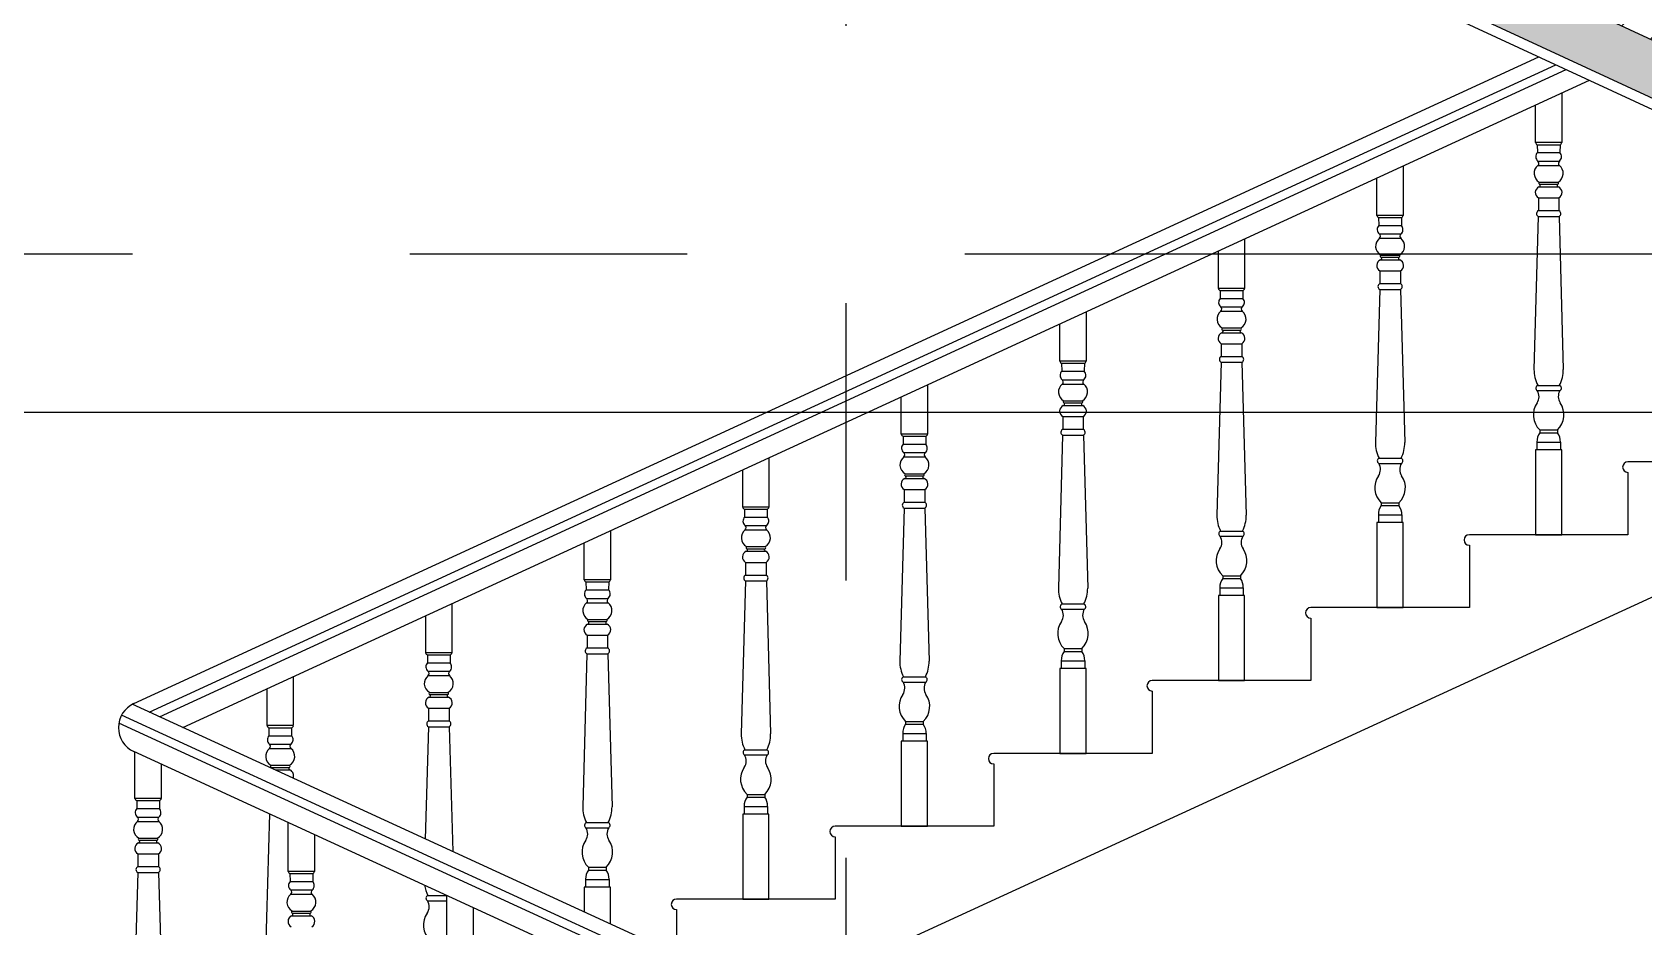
# Model space of a CAD drawing. Header units: inches. Extents: x 452443 to 881249, y 975131 to 1198310.
# Drawn here: x 748821 to 751871, y 1042836 to 1044530 of the extents above; entities that cross this region are included whole.
import ezdxf

# ---------------------------------------------------------------- set-up
doc = ezdxf.new("R2010")
doc.units = ezdxf.units.IN
doc.header["$LTSCALE"] = 3.5
doc.header["$MEASUREMENT"] = 0
doc.linetypes.add('CENTER', pattern=[2, 1.25, -0.25, 0.25, -0.25])
for name, color, linetype in [('cot', 1, 'Continuous'), ('hatch', 4, 'Continuous'), ('NCUAMANH', 32, 'Continuous'), ('Net thay', 140, 'Continuous'), ('Netcat', 5, 'Continuous'), ('Netthay_126', 126, 'Continuous'), ('NOI THAT', 42, 'Continuous'), ('Truc', 252, 'Continuous')]:
    doc.layers.add(name, color=color, linetype=linetype)

msp = doc.modelspace()

# ---------------------------------------------------------------- hatches: boundary and pattern name
at = {"layer": 'cot'}
h = msp.add_hatch(color=256, dxfattribs=at)
h.dxf.hatch_style = 1
h.paths.add_polyline_path([(749160.5, 1049959.4), (747660.5, 1049959.4), (747660.5, 1049859.4), (748833.7, 1049859.4), (752760.5, 1047595), (752760.5, 1047710.4), (749160.5, 1049786.4)])
h.paths.add_polyline_path([(749160.5, 1045916.4), (748253.9, 1045916.4), (748253.9, 1045816.4), (748840.6, 1045816.4), (752760.5, 1044000.2), (752760.5, 1044110.4), (749160.5, 1045778.4)])
h.paths.add_polyline_path([(748253.9, 1045916.4), (747660.5, 1045916.4), (747660.5, 1045816.4), (748253.9, 1045816.4)])
h.paths.add_polyline_path([(749160.5, 1042316.4), (748513.6, 1042316.4), (748513.6, 1042216.4), (748840.6, 1042216.4), (752760.5, 1040400.2), (752760.5, 1040401.8), (752760.5, 1040510.4), (749160.5, 1042178.4)])
h.paths.add_polyline_path([(748513.6, 1042316.4), (747660.5, 1042316.4), (747660.5, 1042216.4), (748513.6, 1042216.4)])
h.paths.add_polyline_path([(749160.5, 1038512.4), (748253.9, 1038512.4), (748253.9, 1038412.4), (748836.3, 1038412.4), (752541.5, 1036510.4), (752760.5, 1036510.4), (749160.5, 1038358.4)])
at = {"layer": 'hatch'}
h = msp.add_hatch(dxfattribs=at)
h.set_pattern_fill('ANSI31', color=256, scale=450)
h.set_pattern_definition([(45, (746385.69, 1044110.4), (-39.77476, 39.77476), [])])
h.paths.add_polyline_path([(749460.5, 1045778.4), (749160.5, 1045778.4), (749460.5, 1045639.4)])
h.paths.add_polyline_path([(749760.5, 1045640.4), (749460.5, 1045640.4), (749460.5, 1045639.4), (752760.5, 1044110.4), (752760.5, 1044260.4), (752460.5, 1044260.4), (752460.5, 1044398.4), (752160.5, 1044398.4), (752160.5, 1044536.4), (751860.5, 1044536.4), (751860.5, 1044674.4), (751560.5, 1044674.4), (751560.5, 1044812.4), (751260.5, 1044812.4), (751260.5, 1044950.4), (750960.5, 1044950.4), (750960.5, 1045088.4), (750660.5, 1045088.4), (750660.5, 1045226.4), (750360.5, 1045226.4), (750360.5, 1045364.4), (750060.5, 1045364.4), (750060.5, 1045502.4), (749760.5, 1045502.4)])

# ---------------------------------------------------------------- linework, layer by layer
for p, q in [((749042.8, 1043242.4), (751704.4, 1044468.3)), ((749061.9, 1043233.6), (751723.5, 1044459.5)), ((752942.3, 1041401.3), (748985.1, 1043221.6)), ((752944.3, 1041418), (748990.4, 1043236.8))]:
    msp.add_line(p, q, dxfattribs=at)
at = {"layer": 'NCUAMANH'}
for p, q in [((751668.9, 1044316.9), (751669.2, 1044301.8)), ((751668.9, 1044316.9), (751712.1, 1044316.9)), ((751712.1, 1044316.9), (751711.9, 1044301.8)), ((751669.2, 1044301.8), (751711.9, 1044301.8)), ((751670, 1044285.8), (751711.1, 1044285.8)), ((751670.3, 1044277.6), (751710.8, 1044277.6)), ((751672.1, 1044236.9), (751708.9, 1044236.9)), ((751672.7, 1044245.8), (751708.3, 1044245.8)), ((751673.3, 1044241.8), (751707.7, 1044241.8)), ((751671.1, 1044216), (751710, 1044216)), ((751671.1, 1044216), (751671.1, 1044192)), ((751671.1, 1044192), (751710, 1044192)), ((751710, 1044216), (751710, 1044192)), ((751368.9, 1044178.9), (751369.2, 1044163.8)), ((751368.9, 1044178.9), (751412.1, 1044178.9)), ((751369.2, 1044163.8), (751411.9, 1044163.8)), ((751412.1, 1044178.9), (751411.9, 1044163.8)), ((751670.8, 1044180.9), (751662.8, 1043891.2)), ((751670.8, 1044180.9), (751710.3, 1044180.9)), ((751710.3, 1044180.9), (751718.3, 1043891.2)), ((751370, 1044147.8), (751411.1, 1044147.8)), ((751370.3, 1044139.6), (751410.8, 1044139.6)), ((751372.1, 1044098.9), (751408.9, 1044098.9)), ((751372.7, 1044107.8), (751408.3, 1044107.8)), ((751373.3, 1044103.8), (751407.7, 1044103.8)), ((751371.1, 1044078), (751410, 1044078)), ((751371.1, 1044078), (751371.1, 1044054)), ((751410, 1044078), (751410, 1044054)), ((751068.9, 1044040.9), (751069.2, 1044025.8)), ((751068.9, 1044040.9), (751112.1, 1044040.9)), ((751112.1, 1044040.9), (751111.9, 1044025.8)), ((751370.8, 1044042.9), (751362.8, 1043753.2)), ((751370.8, 1044042.9), (751410.3, 1044042.9)), ((751371.1, 1044054), (751410, 1044054)), ((751410.3, 1044042.9), (751418.3, 1043753.2)), ((751069.2, 1044025.8), (751111.9, 1044025.8)), ((751070, 1044009.8), (751111.1, 1044009.8)), ((751070.3, 1044001.6), (751110.8, 1044001.6)), ((751072.1, 1043960.9), (751108.9, 1043960.9)), ((751072.7, 1043969.8), (751108.3, 1043969.8)), ((751073.3, 1043965.8), (751107.7, 1043965.8)), ((751071.1, 1043940), (751110, 1043940)), ((751071.1, 1043940), (751071.1, 1043916)), ((751071.1, 1043916), (751110, 1043916)), ((751110, 1043940), (751110, 1043916)), ((750768.9, 1043902.9), (750769.2, 1043887.8)), ((750768.9, 1043902.9), (750812.1, 1043902.9)), ((750769.2, 1043887.8), (750811.9, 1043887.8)), ((750812.1, 1043902.9), (750811.9, 1043887.8)), ((751070.8, 1043904.9), (751062.8, 1043615.2)), ((751070.8, 1043904.9), (751110.3, 1043904.9)), ((751110.3, 1043904.9), (751118.3, 1043615.2)), ((750770, 1043871.8), (750811.1, 1043871.8)), ((750770.3, 1043863.6), (750810.8, 1043863.6)), ((751669.8, 1043861.2), (751711.3, 1043861.2)), ((750772.1, 1043822.9), (750808.9, 1043822.9)), ((750772.7, 1043831.8), (750808.3, 1043831.8)), ((750773.3, 1043827.8), (750807.7, 1043827.8)), ((751669, 1043851.4), (751712, 1043851.4)), ((750771.1, 1043802), (750810, 1043802)), ((750771.1, 1043802), (750771.1, 1043778)), ((750810, 1043802), (750810, 1043778)), ((750468.9, 1043764.9), (750469.2, 1043749.8)), ((750468.9, 1043764.9), (750512.1, 1043764.9)), ((750512.1, 1043764.9), (750511.9, 1043749.8)), ((750770.8, 1043766.9), (750762.8, 1043477.2)), ((750770.8, 1043766.9), (750810.3, 1043766.9)), ((750771.1, 1043778), (750810, 1043778)), ((750810.3, 1043766.9), (750818.3, 1043477.2)), ((751673.8, 1043776.7), (751673.8, 1043771.5)), ((751673.8, 1043776.7), (751707.2, 1043776.7)), ((751673.8, 1043771.5), (751707.2, 1043771.5)), ((751707.2, 1043776.7), (751707.2, 1043771.5)), ((750469.2, 1043749.8), (750511.9, 1043749.8)), ((750470, 1043733.8), (750511.1, 1043733.8)), ((751668.4, 1043753.8), (751668.4, 1043739.3)), ((751668.4, 1043753.8), (751712.7, 1043753.8)), ((751712.7, 1043753.8), (751712.7, 1043739.3)), ((750470.3, 1043725.6), (750510.8, 1043725.6)), ((751369, 1043713.4), (751412, 1043713.4)), ((751369.8, 1043723.2), (751411.3, 1043723.2)), ((750472.1, 1043684.9), (750508.9, 1043684.9)), ((750472.7, 1043693.8), (750508.3, 1043693.8)), ((750473.3, 1043689.8), (750507.7, 1043689.8)), ((750471.1, 1043664), (750510, 1043664)), ((750471.1, 1043664), (750471.1, 1043640)), ((750471.1, 1043640), (750510, 1043640)), ((750510, 1043664), (750510, 1043640)), ((750168.9, 1043626.9), (750169.2, 1043611.8)), ((750168.9, 1043626.9), (750212.1, 1043626.9)), ((750169.2, 1043611.8), (750211.9, 1043611.8)), ((750212.1, 1043626.9), (750211.9, 1043611.8)), ((750470.8, 1043628.9), (750462.8, 1043339.2)), ((750470.8, 1043628.9), (750510.3, 1043628.9)), ((750510.3, 1043628.9), (750518.3, 1043339.2)), ((751368.4, 1043615.8), (751368.4, 1043601.3)), ((751368.4, 1043615.8), (751412.7, 1043615.8)), ((751373.8, 1043638.7), (751373.8, 1043633.5)), ((751373.8, 1043638.7), (751407.2, 1043638.7)), ((751373.8, 1043633.5), (751407.2, 1043633.5)), ((751407.2, 1043638.7), (751407.2, 1043633.5)), ((751412.7, 1043615.8), (751412.7, 1043601.3)), ((750170, 1043595.8), (750211.1, 1043595.8)), ((750170.3, 1043587.6), (750210.8, 1043587.6)), ((751069.8, 1043585.2), (751111.3, 1043585.2)), ((750172.7, 1043555.8), (750208.3, 1043555.8)), ((750173.3, 1043551.8), (750207.7, 1043551.8)), ((751069, 1043575.4), (751112, 1043575.4)), ((750171.1, 1043526), (750210, 1043526)), ((750171.1, 1043526), (750171.1, 1043502)), ((750172.1, 1043546.9), (750208.9, 1043546.9)), ((750210, 1043526), (750210, 1043502)), ((749868.9, 1043488.9), (749869.2, 1043473.8)), ((749868.9, 1043488.9), (749912.1, 1043488.9)), ((749912.1, 1043488.9), (749911.9, 1043473.8)), ((750170.8, 1043490.9), (750162.8, 1043201.2)), ((750170.8, 1043490.9), (750210.3, 1043490.9)), ((750171.1, 1043502), (750210, 1043502)), ((750210.3, 1043490.9), (750218.3, 1043201.2)), ((751073.8, 1043500.7), (751073.8, 1043495.5)), ((751073.8, 1043500.7), (751107.2, 1043500.7)), ((751073.8, 1043495.5), (751107.2, 1043495.5)), ((751107.2, 1043500.7), (751107.2, 1043495.5)), ((749869.2, 1043473.8), (749911.9, 1043473.8)), ((749870, 1043457.8), (749911.1, 1043457.8)), ((751068.4, 1043477.8), (751068.4, 1043463.3)), ((751068.4, 1043477.8), (751112.7, 1043477.8)), ((751112.7, 1043477.8), (751112.7, 1043463.3)), ((749870.3, 1043449.6), (749910.8, 1043449.6)), ((750769, 1043437.4), (750812, 1043437.4)), ((750769.8, 1043447.2), (750811.3, 1043447.2)), ((749872.1, 1043408.9), (749908.9, 1043408.9)), ((749872.7, 1043417.8), (749908.3, 1043417.8)), ((749873.3, 1043413.8), (749907.7, 1043413.8)), ((749871.1, 1043388), (749910, 1043388)), ((749871.1, 1043388), (749871.1, 1043364)), ((749910, 1043388), (749910, 1043364)), ((749568.9, 1043350.9), (749569.2, 1043335.8)), ((749568.9, 1043350.9), (749612.1, 1043350.9)), ((749569.2, 1043335.8), (749611.9, 1043335.8)), ((749612.1, 1043350.9), (749611.9, 1043335.8)), ((749870.8, 1043352.9), (749862.8, 1043063.2)), ((749870.8, 1043352.9), (749910.3, 1043352.9)), ((749871.1, 1043364), (749910, 1043364)), ((749910.3, 1043352.9), (749918.3, 1043063.2)), ((750768.4, 1043339.8), (750768.4, 1043325.3)), ((750768.4, 1043339.8), (750812.7, 1043339.8)), ((750773.8, 1043362.7), (750773.8, 1043357.5)), ((750773.8, 1043362.7), (750807.2, 1043362.7)), ((750773.8, 1043357.5), (750807.2, 1043357.5)), ((750807.2, 1043362.7), (750807.2, 1043357.5)), ((750812.7, 1043339.8), (750812.7, 1043325.3)), ((749570, 1043319.8), (749611.1, 1043319.8)), ((749570.3, 1043311.6), (749610.8, 1043311.6)), ((750469.8, 1043309.2), (750511.3, 1043309.2)), ((749572.7, 1043279.8), (749608.3, 1043279.8)), ((749573.3, 1043275.8), (749607.7, 1043275.8)), ((750469, 1043299.4), (750512, 1043299.4)), ((749571.1, 1043250), (749610, 1043250)), ((749571.1, 1043250), (749571.1, 1043226)), ((749572.1, 1043270.9), (749608.9, 1043270.9)), ((749610, 1043250), (749610, 1043226)), ((749268.9, 1043212.9), (749269.2, 1043197.8)), ((749268.9, 1043212.9), (749312.1, 1043212.9)), ((749312.1, 1043212.9), (749311.9, 1043197.8)), ((749570.8, 1043214.9), (749564.9, 1043002.2)), ((749570.8, 1043214.9), (749610.3, 1043214.9)), ((749571.1, 1043226), (749610, 1043226)), ((749610.3, 1043214.9), (749616.8, 1042978.4)), ((750473.8, 1043224.7), (750473.8, 1043219.5)), ((750473.8, 1043224.7), (750507.2, 1043224.7)), ((750473.8, 1043219.5), (750507.2, 1043219.5)), ((750507.2, 1043224.7), (750507.2, 1043219.5)), ((749269.2, 1043197.8), (749311.9, 1043197.8)), ((749270, 1043181.8), (749311.1, 1043181.8)), ((750468.4, 1043201.8), (750468.4, 1043187.3)), ((750468.4, 1043201.8), (750512.7, 1043201.8)), ((750512.7, 1043201.8), (750512.7, 1043187.3)), ((749270.3, 1043173.6), (749310.8, 1043173.6)), ((750169, 1043161.4), (750212, 1043161.4)), ((750169.8, 1043171.2), (750211.3, 1043171.2)), ((749272.7, 1043141.8), (749308.3, 1043141.8)), ((749273.3, 1043137.8), (749307.7, 1043137.8)), ((749280.8, 1043132.9), (749308.9, 1043132.9)), ((749018.9, 1043074.9), (749019.2, 1043059.8)), ((749018.9, 1043074.9), (749062.1, 1043074.9)), ((749019.2, 1043059.8), (749061.9, 1043059.8)), ((749062.1, 1043074.9), (749061.9, 1043059.8)), ((750168.4, 1043063.8), (750168.4, 1043049.3)), ((750168.4, 1043063.8), (750212.7, 1043063.8)), ((750173.8, 1043086.7), (750173.8, 1043081.5)), ((750173.8, 1043086.7), (750207.2, 1043086.7)), ((750173.8, 1043081.5), (750207.2, 1043081.5)), ((750207.2, 1043086.7), (750207.2, 1043081.5)), ((750212.7, 1043063.8), (750212.7, 1043049.3)), ((749020, 1043043.8), (749061.1, 1043043.8)), ((749020.3, 1043035.6), (749060.8, 1043035.6)), ((749270, 1043049.8), (749262.8, 1042787.2)), ((749869.8, 1043033.2), (749911.3, 1043033.2)), ((749022.7, 1043003.8), (749058.3, 1043003.8)), ((749023.3, 1042999.8), (749057.7, 1042999.8)), ((749869, 1043023.4), (749912, 1043023.4)), ((749021.1, 1042974), (749060, 1042974)), ((749021.1, 1042974), (749021.1, 1042950)), ((749022.1, 1042994.9), (749058.9, 1042994.9)), ((749060, 1042974), (749060, 1042950)), ((749020.8, 1042938.9), (749012.8, 1042649.2)), ((749020.8, 1042938.9), (749060.3, 1042938.9)), ((749021.1, 1042950), (749060, 1042950)), ((749060.3, 1042938.9), (749068.3, 1042649.2)), ((749873.8, 1042948.7), (749873.8, 1042943.5)), ((749873.8, 1042948.7), (749907.2, 1042948.7)), ((749873.8, 1042943.5), (749907.2, 1042943.5)), ((749907.2, 1042948.7), (749907.2, 1042943.5)), ((749308.9, 1042936.9), (749309.2, 1042921.8)), ((749308.9, 1042936.9), (749352.1, 1042936.9)), ((749309.2, 1042921.8), (749351.9, 1042921.8)), ((749352.1, 1042936.9), (749351.9, 1042921.8)), ((749868.4, 1042925.8), (749868.4, 1042911.3)), ((749868.4, 1042925.8), (749912.7, 1042925.8)), ((749912.7, 1042925.8), (749912.7, 1042911.3)), ((749310, 1042905.8), (749351.1, 1042905.8)), ((749310.3, 1042897.6), (749350.8, 1042897.6)), ((749569, 1042885.4), (749605.7, 1042885.4)), ((749569.8, 1042895.2), (749606.2, 1042895.2)), ((749312.1, 1042856.9), (749348.9, 1042856.9)), ((749312.7, 1042865.8), (749348.3, 1042865.8)), ((749313.3, 1042861.8), (749347.7, 1042861.8))]:
    msp.add_line(p, q, dxfattribs=at)
for points in [[(751715.3, 1044415), (751715.3, 1044320.8), (751665.7, 1044320.8), (751665.7, 1044392.1)], [(751415.3, 1044276.8), (751415.3, 1044182.8), (751365.7, 1044182.8), (751365.7, 1044254)], [(751115.3, 1044138.6), (751115.3, 1044044.8), (751065.7, 1044044.8), (751065.7, 1044115.8)], [(750815.3, 1044000.4), (750815.3, 1043906.8), (750765.7, 1043906.8), (750765.7, 1043977.6)], [(750515.3, 1043862.3), (750515.3, 1043768.8), (750465.7, 1043768.8), (750465.7, 1043839.4)], [(750215.3, 1043724.1), (750215.3, 1043630.8), (750165.7, 1043630.8), (750165.7, 1043701.3)], [(749915.3, 1043585.9), (749915.3, 1043492.8), (749865.7, 1043492.8), (749865.7, 1043563.1)], [(749615.3, 1043447.7), (749615.3, 1043354.8), (749565.7, 1043354.8), (749565.7, 1043424.9)], [(749315.3, 1043309.6), (749315.3, 1043216.8), (749265.7, 1043216.8), (749265.7, 1043286.7)], [(749065.3, 1043144), (749065.3, 1043078.8), (749015.7, 1043078.8), (749015.7, 1043166.8)], [(749355.3, 1043010.6), (749355.3, 1042940.8), (749305.7, 1042940.8), (749305.7, 1043033.4)], [(749915.3, 1042841.1), (749915.3, 1042911.3), (749865.7, 1042911.3), (749865.7, 1042863.9)], [(749655.3, 1042872.6), (749655.3, 1042802.8), (749605.7, 1042802.8), (749605.7, 1042895.4)]]:
    msp.add_lwpolyline(points, dxfattribs=at)
for points in [[(751665.7, 1043578.4), (751715.3, 1043578.4), (751715.3, 1043739.3), (751665.7, 1043739.3)], [(751365.7, 1043440.4), (751415.3, 1043440.4), (751415.3, 1043601.3), (751365.7, 1043601.3)], [(751065.7, 1043302.4), (751115.3, 1043302.4), (751115.3, 1043463.3), (751065.7, 1043463.3)], [(750765.7, 1043164.4), (750815.3, 1043164.4), (750815.3, 1043325.3), (750765.7, 1043325.3)], [(750465.7, 1043026.4), (750515.3, 1043026.4), (750515.3, 1043187.3), (750465.7, 1043187.3)], [(750165.7, 1042888.4), (750215.3, 1042888.4), (750215.3, 1043049.3), (750165.7, 1043049.3)]]:
    msp.add_lwpolyline(points, close=True, dxfattribs=at)
for centre, radius, start, end in [((751670.6, 1044321.5), 4.97, 188.9365, 249.7631), ((751710.4, 1044321.5), 4.97, 290.2369, 351.0635), ((751677.1, 1044294.2), 11, 136.2147, 229.5812), ((751667.1, 1044281.6), 5.12, 308.7531, 55.4978), ((751714, 1044281.6), 5.12, 124.5022, 231.2469), ((751703.9, 1044294.2), 11, 310.4188, 43.7853), ((751682.3, 1044262.6), 19.2, 128.5717, 240.3294), ((751698.8, 1044262.6), 19.2, 299.6706, 51.4283), ((751676.9, 1044226.2), 11.7, 113.9711, 240.3321), ((751674.4, 1044244), 2.5, 132.8165, 242.9565), ((751672.1, 1044239.5), 2.59, 270.3754, 61.9725), ((751709, 1044239.5), 2.59, 118.0275, 269.6246), ((751706.6, 1044244), 2.5, 297.0435, 47.1835), ((751704.2, 1044226.2), 11.7, 299.6679, 66.0289), ((751673.9, 1044186.3), 6.3, 116.5028, 240.5745), ((751707.2, 1044186.3), 6.3, 299.4255, 63.4972), ((751370.6, 1044183.5), 4.97, 188.9365, 249.7631), ((751377.1, 1044156.2), 11, 136.2147, 229.5812), ((751403.9, 1044156.2), 11, 310.4188, 43.7853), ((751410.4, 1044183.5), 4.97, 290.2369, 351.0635), ((751382.3, 1044124.6), 19.2, 128.5717, 240.3294), ((751367.1, 1044143.6), 5.12, 308.7531, 55.4978), ((751398.8, 1044124.6), 19.2, 299.6706, 51.4283), ((751414, 1044143.6), 5.12, 124.5022, 231.2469), ((751376.9, 1044088.2), 11.7, 113.9711, 240.3321), ((751374.4, 1044106), 2.5, 132.8165, 242.9565), ((751372.1, 1044101.5), 2.59, 270.3754, 61.9725), ((751409, 1044101.5), 2.59, 118.0275, 269.6246), ((751406.6, 1044106), 2.5, 297.0435, 47.1835), ((751404.2, 1044088.2), 11.7, 299.6679, 66.0289), ((751070.6, 1044045.5), 4.97, 188.9365, 249.7631), ((751110.4, 1044045.5), 4.97, 290.2369, 351.0635), ((751373.9, 1044048.3), 6.3, 116.5028, 240.5745), ((751407.2, 1044048.3), 6.3, 299.4255, 63.4972), ((751077.1, 1044018.2), 11, 136.2147, 229.5812), ((751067.1, 1044005.6), 5.12, 308.7531, 55.4978), ((751114, 1044005.6), 5.12, 124.5022, 231.2469), ((751103.9, 1044018.2), 11, 310.4188, 43.7853), ((751082.3, 1043986.6), 19.2, 128.5717, 240.3294), ((751098.8, 1043986.6), 19.2, 299.6706, 51.4283), ((751076.9, 1043950.2), 11.7, 113.9711, 240.3321), ((751074.4, 1043968), 2.5, 132.8165, 242.9565), ((751072.1, 1043963.5), 2.59, 270.3754, 61.9725), ((751109, 1043963.5), 2.59, 118.0275, 269.6246), ((751106.6, 1043968), 2.5, 297.0435, 47.1835), ((751104.2, 1043950.2), 11.7, 299.6679, 66.0289), ((751073.9, 1043910.3), 6.3, 116.5028, 240.5745), ((751107.2, 1043910.3), 6.3, 299.4255, 63.4972), ((750770.6, 1043907.5), 4.97, 188.9365, 249.7631), ((750777.1, 1043880.2), 11, 136.2147, 229.5812), ((750803.9, 1043880.2), 11, 310.4188, 43.7853), ((750810.4, 1043907.5), 4.97, 290.2369, 351.0635), ((751727.1, 1043890.4), 64.3, 179.302, 206.9975), ((751654, 1043890.4), 64.3, 333.0025, 0.698), ((750782.3, 1043848.6), 19.2, 128.5717, 240.3294), ((750767.1, 1043867.6), 5.12, 308.7531, 55.4978), ((750798.8, 1043848.6), 19.2, 299.6706, 51.4283), ((750814, 1043867.6), 5.12, 124.5022, 231.2469), ((751671.8, 1043856.1), 5.5, 112.1627, 239.3134), ((751709.2, 1043856.1), 5.5, 300.6866, 67.8373), ((750776.9, 1043812.2), 11.7, 113.9711, 240.3321), ((750774.4, 1043830), 2.5, 132.8165, 242.9565), ((750772.1, 1043825.5), 2.59, 270.3754, 61.9725), ((750809, 1043825.5), 2.59, 118.0275, 269.6246), ((750806.6, 1043830), 2.5, 297.0435, 47.1835), ((750804.2, 1043812.2), 11.7, 299.6679, 66.0289), ((751700.7, 1043805.3), 39.2, 144.8495, 226.7128), ((751650.6, 1043839.9), 21.7, 326.1075, 31.8431), ((751680.3, 1043805.3), 39.2, 313.2872, 35.1505), ((751730.4, 1043839.9), 21.7, 148.1569, 213.8925), ((750470.6, 1043769.5), 4.97, 188.9365, 249.7631), ((750510.4, 1043769.5), 4.97, 290.2369, 351.0635), ((750773.9, 1043772.3), 6.3, 116.5028, 240.5745), ((750807.2, 1043772.3), 6.3, 299.4255, 63.4972), ((751695.9, 1043755), 27.6, 143.3108, 182.3777), ((751685.1, 1043755), 27.6, 357.6223, 36.6892), ((750477.1, 1043742.2), 11, 136.2147, 229.5812), ((750467.1, 1043729.6), 5.12, 308.7531, 55.4978), ((750514, 1043729.6), 5.12, 124.5022, 231.2469), ((750503.9, 1043742.2), 11, 310.4188, 43.7853), ((751427.1, 1043752.4), 64.3, 179.302, 206.9975), ((751354, 1043752.4), 64.3, 333.0025, 0.698), ((750482.3, 1043710.6), 19.2, 128.5717, 240.3294), ((750498.8, 1043710.6), 19.2, 299.6706, 51.4283), ((751371.8, 1043718.1), 5.5, 112.1627, 239.3134), ((751350.6, 1043701.9), 21.7, 326.1075, 31.8431), ((751430.4, 1043701.9), 21.7, 148.1569, 213.8925), ((751409.2, 1043718.1), 5.5, 300.6866, 67.8373), ((750476.9, 1043674.2), 11.7, 113.9711, 240.3321), ((750474.4, 1043692), 2.5, 132.8165, 242.9565), ((750472.1, 1043687.5), 2.59, 270.3754, 61.9725), ((750509, 1043687.5), 2.59, 118.0275, 269.6246), ((750506.6, 1043692), 2.5, 297.0435, 47.1835), ((750504.2, 1043674.2), 11.7, 299.6679, 66.0289), ((751400.7, 1043667.3), 39.2, 144.8495, 226.7128), ((751380.3, 1043667.3), 39.2, 313.2872, 35.1505), ((750473.9, 1043634.3), 6.3, 116.5028, 240.5745), ((750507.2, 1043634.3), 6.3, 299.4255, 63.4972), ((750170.6, 1043631.5), 4.97, 188.9365, 249.7631), ((750177.1, 1043604.2), 11, 136.2147, 229.5812), ((750203.9, 1043604.2), 11, 310.4188, 43.7853), ((750210.4, 1043631.5), 4.97, 290.2369, 351.0635), ((751127.1, 1043614.4), 64.3, 179.302, 206.9975), ((751054, 1043614.4), 64.3, 333.0025, 0.698), ((751395.9, 1043617), 27.6, 143.3108, 182.3777), ((751385.1, 1043617), 27.6, 357.6223, 36.6892), ((750182.3, 1043572.6), 19.2, 128.5717, 240.3294), ((750167.1, 1043591.6), 5.12, 308.7531, 55.4978), ((750198.8, 1043572.6), 19.2, 299.6706, 51.4283), ((750214, 1043591.6), 5.12, 124.5022, 231.2469), ((751071.8, 1043580.1), 5.5, 112.1627, 239.3134), ((751109.2, 1043580.1), 5.5, 300.6866, 67.8373), ((750174.4, 1043554), 2.5, 132.8165, 242.9565), ((750172.1, 1043549.5), 2.59, 270.3754, 61.9725), ((750209, 1043549.5), 2.59, 118.0275, 269.6246), ((750206.6, 1043554), 2.5, 297.0435, 47.1835), ((751100.7, 1043529.3), 39.2, 144.8495, 226.7128), ((751050.6, 1043563.9), 21.7, 326.1075, 31.8431), ((751080.3, 1043529.3), 39.2, 313.2872, 35.1505), ((751130.4, 1043563.9), 21.7, 148.1569, 213.8925), ((750176.9, 1043536.2), 11.7, 113.9711, 240.3321), ((750204.2, 1043536.2), 11.7, 299.6679, 66.0289), ((749870.6, 1043493.5), 4.97, 188.9365, 249.7631), ((749910.4, 1043493.5), 4.97, 290.2369, 351.0635), ((750173.9, 1043496.3), 6.3, 116.5028, 240.5745), ((750207.2, 1043496.3), 6.3, 299.4255, 63.4972), ((751095.9, 1043479), 27.6, 143.3108, 182.3777), ((751085.1, 1043479), 27.6, 357.6223, 36.6892), ((749877.1, 1043466.2), 11, 136.2147, 229.5812), ((749867.1, 1043453.6), 5.12, 308.7531, 55.4978), ((749914, 1043453.6), 5.12, 124.5022, 231.2469), ((749903.9, 1043466.2), 11, 310.4188, 43.7853), ((750827.1, 1043476.4), 64.3, 179.302, 206.9975), ((750754, 1043476.4), 64.3, 333.0025, 0.698), ((749882.3, 1043434.6), 19.2, 128.5717, 240.3294), ((749898.8, 1043434.6), 19.2, 299.6706, 51.4283), ((750771.8, 1043442.1), 5.5, 112.1627, 239.3134), ((750750.6, 1043425.9), 21.7, 326.1075, 31.8431), ((750830.4, 1043425.9), 21.7, 148.1569, 213.8925), ((750809.2, 1043442.1), 5.5, 300.6866, 67.8373), ((749876.9, 1043398.2), 11.7, 113.9711, 240.3321), ((749874.4, 1043416), 2.5, 132.8165, 242.9565), ((749872.1, 1043411.5), 2.59, 270.3754, 61.9725), ((749909, 1043411.5), 2.59, 118.0275, 269.6246), ((749906.6, 1043416), 2.5, 297.0435, 47.1835), ((749904.2, 1043398.2), 11.7, 299.6679, 66.0289), ((750800.7, 1043391.3), 39.2, 144.8495, 226.7128), ((750780.3, 1043391.3), 39.2, 313.2872, 35.1505), ((749570.6, 1043355.5), 4.97, 188.9365, 249.7631), ((749577.1, 1043328.2), 11, 136.2147, 229.5812), ((749603.9, 1043328.2), 11, 310.4188, 43.7853), ((749610.4, 1043355.5), 4.97, 290.2369, 351.0635), ((749873.9, 1043358.3), 6.3, 116.5028, 240.5745), ((749907.2, 1043358.3), 6.3, 299.4255, 63.4972), ((750527.1, 1043338.4), 64.3, 179.302, 206.9975), ((750454, 1043338.4), 64.3, 333.0025, 0.698), ((750795.9, 1043341), 27.6, 143.3108, 182.3777), ((750785.1, 1043341), 27.6, 357.6223, 36.6892), ((749582.3, 1043296.6), 19.2, 128.5717, 240.3294), ((749567.1, 1043315.6), 5.12, 308.7531, 55.4978), ((749598.8, 1043296.6), 19.2, 299.6706, 51.4283), ((749614, 1043315.6), 5.12, 124.5022, 231.2469), ((750471.8, 1043304.1), 5.5, 112.1627, 239.3134), ((750509.2, 1043304.1), 5.5, 300.6866, 67.8373), ((749574.4, 1043278), 2.5, 132.8165, 242.9565), ((749572.1, 1043273.5), 2.59, 270.3754, 61.9725), ((749609, 1043273.5), 2.59, 118.0275, 269.6246), ((749606.6, 1043278), 2.5, 297.0435, 47.1835), ((750500.7, 1043253.3), 39.2, 144.8495, 226.7128), ((750450.6, 1043287.9), 21.7, 326.1075, 31.8431), ((750480.3, 1043253.3), 39.2, 313.2872, 35.1505), ((750530.4, 1043287.9), 21.7, 148.1569, 213.8925), ((749576.9, 1043260.2), 11.7, 113.9711, 240.3321), ((749604.2, 1043260.2), 11.7, 299.6679, 66.0289), ((749270.6, 1043217.5), 4.97, 188.9365, 249.7631), ((749310.4, 1043217.5), 4.97, 290.2369, 351.0635), ((749573.9, 1043220.3), 6.3, 116.5028, 240.5745), ((749607.2, 1043220.3), 6.3, 299.4255, 63.4972), ((750495.9, 1043203), 27.6, 143.3108, 182.3777), ((750485.1, 1043203), 27.6, 357.6223, 36.6892), ((749277.1, 1043190.2), 11, 136.2147, 229.5812), ((749267.1, 1043177.6), 5.12, 308.7531, 55.4978), ((749314, 1043177.6), 5.12, 124.5022, 231.2469), ((749303.9, 1043190.2), 11, 310.4188, 43.7853), ((750227.1, 1043200.4), 64.3, 179.302, 206.9975), ((750154, 1043200.4), 64.3, 333.0025, 0.698), ((749282.3, 1043158.6), 19.2, 128.5717, 240.3294), ((749298.8, 1043158.6), 19.2, 299.6706, 51.4283), ((750171.8, 1043166.1), 5.5, 112.1627, 239.3134), ((750150.6, 1043149.9), 21.7, 326.1075, 31.8431), ((750230.4, 1043149.9), 21.7, 148.1569, 213.8925), ((750209.2, 1043166.1), 5.5, 300.6866, 67.8373), ((749274.4, 1043140), 2.5, 132.8165, 242.9565), ((749272.1, 1043135.5), 2.59, 5.49, 61.9725), ((749309, 1043135.5), 2.59, 118.0275, 269.6246), ((749306.6, 1043140), 2.5, 297.0435, 47.1835), ((749304.2, 1043122.2), 11.7, 335.302, 66.0289), ((750200.7, 1043115.3), 39.2, 144.8495, 226.7128), ((750180.3, 1043115.3), 39.2, 313.2872, 35.1505), ((749020.6, 1043079.5), 4.97, 188.9365, 249.7631), ((749027.1, 1043052.2), 11, 136.2147, 229.5812), ((749053.9, 1043052.2), 11, 310.4188, 43.7853), ((749060.4, 1043079.5), 4.97, 290.2369, 351.0635), ((749927.1, 1043062.4), 64.3, 179.302, 206.9975), ((749854, 1043062.4), 64.3, 333.0025, 0.698), ((750195.9, 1043065), 27.6, 143.3108, 182.3777), ((750185.1, 1043065), 27.6, 357.6223, 36.6892), ((749032.3, 1043020.6), 19.2, 128.5717, 240.3294), ((749017.1, 1043039.6), 5.12, 308.7531, 55.4978), ((749048.8, 1043020.6), 19.2, 299.6706, 51.4283), ((749064, 1043039.6), 5.12, 124.5022, 231.2469), ((749871.8, 1043028.1), 5.5, 112.1627, 239.3134), ((749909.2, 1043028.1), 5.5, 300.6866, 67.8373), ((749024.4, 1043002), 2.5, 132.8165, 242.9565), ((749022.1, 1042997.5), 2.59, 270.3754, 61.9725), ((749059, 1042997.5), 2.59, 118.0275, 269.6246), ((749056.6, 1043002), 2.5, 297.0435, 47.1835), ((749900.7, 1042977.3), 39.2, 144.8495, 226.7128), ((749850.6, 1043011.9), 21.7, 326.1075, 31.8431), ((749880.3, 1042977.3), 39.2, 313.2872, 35.1505), ((749930.4, 1043011.9), 21.7, 148.1569, 213.8925), ((749026.9, 1042984.2), 11.7, 113.9711, 240.3321), ((749054.2, 1042984.2), 11.7, 299.6679, 66.0289), ((749023.9, 1042944.3), 6.3, 116.5028, 240.5745), ((749057.2, 1042944.3), 6.3, 299.4255, 63.4972), ((749310.6, 1042941.5), 4.97, 188.9365, 249.7631), ((749350.4, 1042941.5), 4.97, 290.2369, 351.0635), ((749895.9, 1042927), 27.6, 143.3108, 182.3777), ((749885.1, 1042927), 27.6, 357.6223, 36.6892), ((749317.1, 1042914.2), 11, 136.2147, 229.5812), ((749343.9, 1042914.2), 11, 310.4188, 43.7853), ((749627.1, 1042924.4), 64.3, 188.5356, 206.9975), ((749322.3, 1042882.6), 19.2, 128.5717, 240.3294), ((749307.1, 1042901.6), 5.12, 308.7531, 55.4978), ((749338.8, 1042882.6), 19.2, 299.6706, 51.4283), ((749354, 1042901.6), 5.12, 124.5022, 231.2469), ((749571.8, 1042890.1), 5.5, 112.1627, 239.3134), ((749550.6, 1042873.9), 21.7, 326.1075, 31.8431), ((749316.9, 1042846.2), 11.7, 113.9711, 240.3321), ((749314.4, 1042864), 2.5, 132.8165, 242.9565), ((749312.1, 1042859.5), 2.59, 270.3754, 61.9725), ((749349, 1042859.5), 2.59, 118.0275, 269.6246), ((749346.6, 1042864), 2.5, 297.0435, 47.1835), ((749344.2, 1042846.2), 11.7, 299.6679, 66.0289), ((749600.7, 1042839.3), 39.2, 144.8495, 226.7128)]:
    msp.add_arc(centre, radius, start, end, dxfattribs=at)
at = {"layer": 'Net thay'}
for p, q in [((749013.5, 1043258.6), (751672.2, 1044483.2)), ((749106.2, 1043213.2), (751767.6, 1044439.1)), ((752918.2, 1041371.7), (749013.5, 1043167.8))]:
    msp.add_line(p, q, dxfattribs=at)
msp.add_lwpolyline([(752651.6, 1041234.8), (752917.2, 1041371.2, 0.625626), (752915.3, 1041461.1), (749010.5, 1043257.3)], format="xyb", dxfattribs=at)
msp.add_arc((749034.4, 1043213.2), 50, 114.7302, 245.2976, dxfattribs=at)
at = {"layer": 'Netcat'}
for points in [[(748840.6, 1045816.4), (752760.5, 1044000.2), (752760.5, 1043810.4), (752960.5, 1043810.4), (752960.5, 1044010.4)], [(749160.5, 1045778.4), (752760.5, 1044110.4), (753376.1, 1044110.4)]]:
    msp.add_lwpolyline(points, dxfattribs=at)
at = {"layer": 'Netthay_126'}
for points in [[(750227.8, 1042697.3), (752740.5, 1043853.1)], [(752140.5, 1043834.4), (752140.5, 1043716.4), (751840.5, 1043716.4)], [(747660.5, 1043810.4), (762660.5, 1043810.4)], [(751840.5, 1043696.4), (751840.5, 1043578.4), (751540.5, 1043578.4)], [(751540.5, 1043558.4), (751540.5, 1043440.4), (751240.5, 1043440.4)], [(751240.5, 1043420.4), (751240.5, 1043302.4), (750940.5, 1043302.4)], [(750940.5, 1043282.4), (750940.5, 1043164.4), (750640.5, 1043164.4)], [(750640.5, 1043144.4), (750640.5, 1043026.4), (750340.5, 1043026.4)], [(750340.5, 1043006.4), (750340.5, 1042888.4), (750040.5, 1042888.4)], [(750040.5, 1042868.4), (750040.5, 1042783.5)]]:
    msp.add_lwpolyline(points, dxfattribs=at)
for centre in [(751840.5, 1043706.4), (751540.5, 1043568.4), (751240.5, 1043430.4), (750940.5, 1043292.4), (750640.5, 1043154.4), (750340.5, 1043016.4), (750040.5, 1042878.4)]:
    msp.add_arc(centre, 10, 90, 270, dxfattribs=at)
at = {"layer": 'NOI THAT'}
msp.add_lwpolyline([(747460.5, 1045596.4), (747680.5, 1045596.4), (747680.5, 1045796.4), (748836.2, 1045796.4), (752740.5, 1043988.6), (752740.5, 1043790.4), (752980.5, 1043790.4), (752980.5, 1043990.4), (753376.1, 1043990.4)], dxfattribs=at)
at = {"layer": 'Truc', "linetype": 'CENTER', "ltscale": 600}
msp.add_line((746385.7, 1044110.4), (772262.8, 1044110.4), dxfattribs=at)
msp.add_lwpolyline([(750360.5, 1055566.8), (750360.5, 1032254.2)], dxfattribs=at)

doc.saveas('drawing.dxf')
